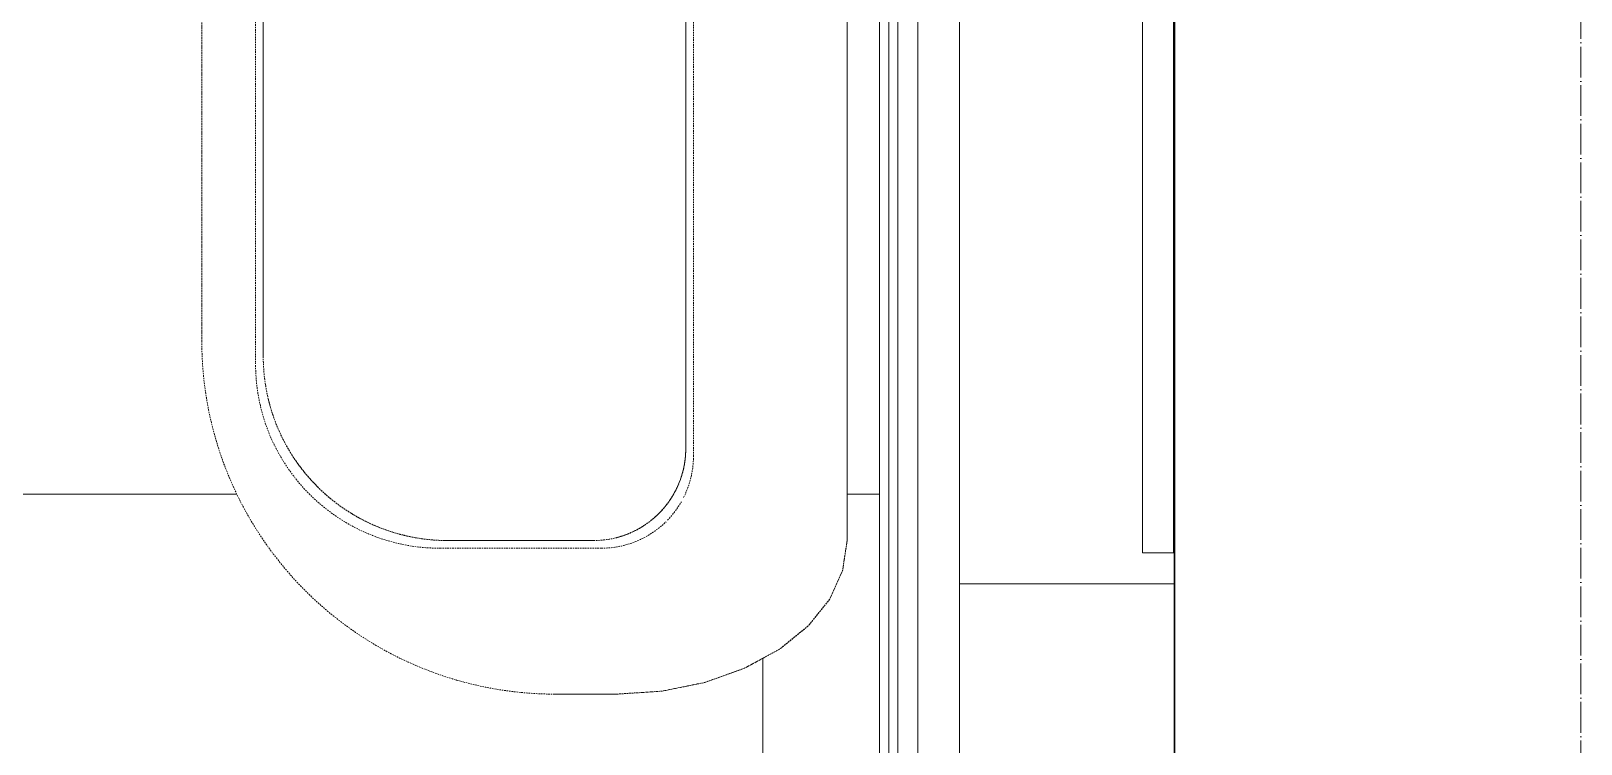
# Model space of a CAD drawing. Header units: millimetres. Extents: x -11798 to 72626, y -32713 to 44110.
# Drawn here: x 40841 to 41850, y 13655 to 14119 of the extents above; entities that cross this region are included whole.
import ezdxf

# ---------------------------------------------------------------- set-up
doc = ezdxf.new("R2010")
doc.units = ezdxf.units.MM
doc.linetypes.add('200_ШТРИХ_ш1п0_6_', pattern=[1.6, 1, -0.6])
doc.linetypes.add('ADSK_Линия сетки', pattern=[25, 20, -2.5, 0, -2.5])
for name, color, linetype, lineweight in [('Оси', 7, 'Continuous', 9), ('Перекрытие', 7, 'Continuous', 18), ('Перекрытие штриховка', 7, 'Continuous', 18), ('Сантехника', 7, 'Continuous', 18), ('Стены несущие', 7, 'Continuous', 30), ('Стены отделка', 7, 'Continuous', 30), ('Стены штриховка', 7, 'Continuous', 9)]:
    doc.layers.add(name, color=color, linetype=linetype, lineweight=lineweight)

# ---------------------------------------------------------------- blocks, each defined once
blk = doc.blocks.new('ADSK_Умывальник с 3 смесителемями - Умывальник-V16-План полов 3-го этажа')
at = {"layer": 'Сантехника', "linetype": '200_ШТРИХ_ш1п0_6_'}
for p, q in [((900, 0), (-900, 0)), ((527.4, -105), (840, -105)), ((1000, -190), (1000, -150)), ((900, -165), (900, -260)), ((780, -380), (-780, -380)), ((-770, -420), (770, -420))]:
    blk.add_line(p, q, dxfattribs=at)
at = {"layer": 'Сантехника', "color": 251, "linetype": '200_ШТРИХ_ш1п0_6_', "true_color": 0x666666}
for p, q in [((-900, 0), (900, 0)), ((845, -100), (527.8, -100)), ((840, -105), (527.4, -105)), ((527.4, -105), (840, -105)), ((1000, -150), (1000, -190)), ((905, -265), (905, -160)), ((900, -260), (900, -165)), ((900, -165), (900, -260)), ((-780, -380), (780, -380)), ((780, -380), (-780, -380)), ((-785, -385), (785, -385)), ((770, -420), (-770, -420))]:
    blk.add_line(p, q, dxfattribs=at)
at = {"layer": 'Сантехника', "linetype": '200_ШТРИХ_ш1п0_6_', "flags": 128}
blk.add_lwpolyline([(1000, -150), (998.1, -120.7), (992.4, -92.6), (983.1, -66.7), (970.7, -43.9), (955.6, -25.3), (938.3, -11.4), (919.5, -2.9), (900, 0)], dxfattribs=at)
at = {"layer": 'Сантехника', "color": 251, "linetype": '200_ШТРИХ_ш1п0_6_', "true_color": 0x666666, "flags": 128}
blk.add_lwpolyline([(900, 0), (919.5, -2.9), (938.3, -11.4), (955.6, -25.3), (970.7, -43.9), (983.1, -66.7), (992.4, -92.6), (998.1, -120.7), (1000, -150)], dxfattribs=at)
at = {"layer": 'Сантехника', "color": 251, "linetype": '200_ШТРИХ_ш1п0_6_', "true_color": 0x666666}
for centre, radius, start, end in [((845, -160), 60, 63.2908, 90), ((840, -165), 60, 47.8665, 90), ((840, -165), 60, 75.9608, 90), ((840, -165), 60, 61.8882, 71.4232), ((845, -160), 60, 45.9555, 60.2922), ((840, -165), 60, 47.846, 56.5759), ((840, -165), 60, 0, 47.7708), ((845, -160), 60, 360, 44.6042), ((840, -165), 60, 33.4153, 42.2537), ((840, -165), 60, 18.5633, 28.1049), ((840, -165), 60, 360, 12.8571), ((770, -190), 230, 270, 0), ((780, -260), 120, 270, 0), ((780, -260), 120, 346.4889, 0), ((785, -265), 120, 270.4137, 360), ((780, -260), 120, 330.9904, 344.0028), ((780, -260), 120, 315, 328.5016), ((780, -260), 120, 301.4912, 314.9965), ((780, -260), 120, 285.9926, 299.0043), ((780, -260), 120, 270, 283.5045)]:
    blk.add_arc(centre, radius, start, end, dxfattribs=at)
at = {"layer": 'Сантехника', "linetype": '200_ШТРИХ_ш1п0_6_'}
for centre, radius, start, end in [((840, -165), 60, 0, 90), ((840, -165), 60, 71.4232, 75.9608), ((840, -165), 60, 56.5759, 61.8882), ((840, -165), 60, 42.2537, 47.7388), ((840, -165), 60, 28.1049, 33.4153), ((840, -165), 60, 14.0329, 18.5633), ((770, -190), 230, 270, 360), ((780, -260), 120, 270, 0), ((780, -260), 120, 344.0028, 346.4889), ((780, -260), 120, 328.5016, 330.9904), ((780, -260), 120, 299.0043, 301.4912), ((780, -260), 120, 283.5045, 285.9926)]:
    blk.add_arc(centre, radius, start, end, dxfattribs=at)

msp = doc.modelspace()

# ---------------------------------------------------------------- hatches: boundary and pattern name
at = {"layer": 'Перекрытие штриховка', "lineweight": 9, "true_color": 0x787878}
h = msp.add_hatch(dxfattribs=at)
h.set_pattern_fill('FP_38', color=8, style=0, pattern_type=2)
h.set_pattern_definition([(270, (9516.7, 16216.94), (600, 4e-14), []), (0, (9516.7, 16216.94), (0, 600), [])])
h.paths.add_polyline_path([(38986.321, 12201.937), (39845, 12201.937), (39845, 12211.937), (39796, 12211.937), (39796, 12218.437), (39779.5, 12218.437), (39779.5, 12245.437), (39768, 12245.437), (39768, 12251.937), (39845, 12251.937), (39845, 12581.727), (39855, 12581.937), (39855, 12634.937), (40116.713, 12634.937), (40116.713, 13450.174), (41393, 13450.174), (41393, 15872.541), (39909.262, 15872.541), (39909.262, 16107.541), (38642.809, 16107.541), (38683.93, 12634.937), (38825, 12634.937), (38825, 12581.727), (38835, 12581.727), (38835, 12251.937), (38912, 12251.937), (38912, 12245.437), (38900.5, 12245.437), (38900.5, 12218.437), (38884, 12218.437), (38884, 12211.937), (38835, 12211.937), (38835, 12201.937), (38906.321, 12201.937), (38894.629, 12208.687), (38897.879, 12214.316), (38907.908, 12208.687), (38921.548, 12231.828), (38931.298, 12226.198), (38934.548, 12231.828), (38984.777, 12202.828)])
h.paths.add_polyline_path([(39943.544, 12581.937), (40116.713, 12581.937), (40116.713, 12601.937), (39943.544, 12601.937)])
h.paths.add_polyline_path([(41206.901, 13687.057), (41181.901, 13687.057), (41130.721, 13692.824), (41080.843, 13710.63), (41038.499, 13737.236), (41002.08, 13773.655), (40974.678, 13817.264), (40957.668, 13865.878), (40951.901, 13917.057), (40953.028, 15467.057), (40957.668, 15508.237), (40974.678, 15556.851), (41002.08, 15600.46), (41038.499, 15636.879), (41082.108, 15664.28), (41130.721, 15681.291), (41181.901, 15687.057), (41236.901, 15686.073), (41251.165, 15685.136), (41279.304, 15679.445), (41305.237, 15670.204), (41327.967, 15657.768), (41346.622, 15642.615), (41360.483, 15625.326), (41369.019, 15606.567), (41371.901, 15587.057), (41371.901, 13787.057), (41369.019, 13767.548), (41360.483, 13748.789), (41346.622, 13731.5), (41327.967, 13716.347), (41305.237, 13703.911), (41279.304, 13694.67), (41249.328, 13688.858), (41221.901, 13687.057)])

# ---------------------------------------------------------------- linework, layer by layer
at = {"layer": 'Оси', "linetype": 'ADSK_Линия сетки'}
msp.add_line((41849.565, -5665.072), (41849.565, 21097.974), dxfattribs=at)
at = {"layer": 'Перекрытие'}
msp.add_line((41445, 13758.96), (41585, 13758.96), dxfattribs=at)
at = {"layer": 'Стены несущие'}
msp.add_line((41585, 20091.318), (41585, 12581.937), dxfattribs=at)
at = {"layer": 'Стены отделка', "lineweight": 9}
for p, q in [((41405, 15887.541), (41405, 13435.174)), ((41445, 13435.174), (41445, 15887.541)), ((41393, 15872.541), (41393, 13442.674)), ((41564.262, 15621.223), (41564.262, 13778.96)), ((41584.262, 13778.96), (41584.262, 15621.223)), ((41564.262, 13778.96), (41584.262, 13778.96))]:
    msp.add_line(p, q, dxfattribs=at)
at = {"layer": 'Стены штриховка'}
for p, q in [((41418, 13435.174), (41418, 15887.541)), ((41399, 15878.541), (41399, 13442.674))]:
    msp.add_line(p, q, dxfattribs=at)

# ---------------------------------------------------------------- block references
at = {"layer": 'Сантехника', "color": 254, "linetype": '200_ШТРИХ_ш1п0_6_', "true_color": 0xdddddd, "rotation": 269.9999999999992}
msp.add_blockref('ADSK_Умывальник с 3 смесителемями - Умывальник-V16-План полов 3-го этажа', (41371.901, 14687.057), dxfattribs=at)

doc.saveas('drawing.dxf')
